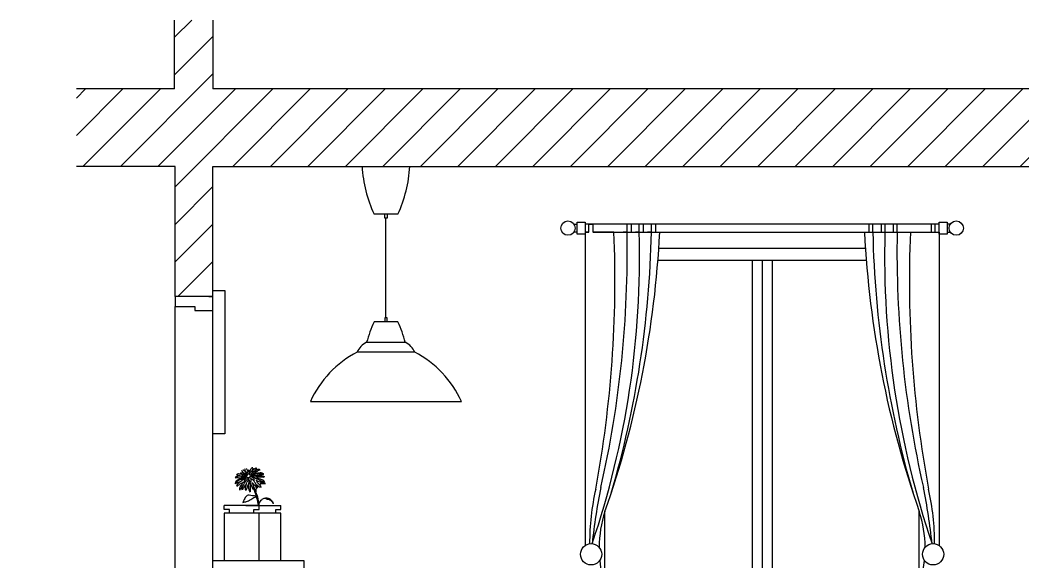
# Model space of a CAD drawing. Header units: millimetres. Extents: x 106 to 25790, y 5092 to 14934.
# Drawn here: x 17234 to 19757, y 8667 to 10028 of the extents above; entities that cross this region are included whole.
import ezdxf

# ---------------------------------------------------------------- set-up
doc = ezdxf.new("R2010")
doc.units = ezdxf.units.MM
for name, color, linetype in [('A-DETL-MBND', 3, 'Continuous'), ('A-ELEV-MBE1', 7, 'Continuous'), ('A-ELEV-MBE2', 4, 'Continuous'), ('A-FURN', 4, 'Continuous'), ('A-SECT-MCUT', 7, 'Continuous'), ('G-ANNO-LOGO', 3, 'Continuous'), ('IF-ANNO SYMB', 5, 'Continuous'), ('IF-DETL', 3, 'Continuous'), ('IF-FURN', 3, 'Continuous'), ('Layer2', 3, 'Continuous')]:
    doc.layers.add(name, color=color, linetype=linetype)

msp = doc.modelspace()

# ---------------------------------------------------------------- hatches: boundary and pattern name
at = {"layer": 'A-FURN'}
h = msp.add_hatch(dxfattribs=at)
h.set_pattern_fill('ANSI31', color=256, scale=21)
h.paths.add_polyline_path([(7534.7, 9855.2), (7534.7, 9970.5), (7438.6, 9970.5), (7438.6, 9624.5), (7438.6, 9453.7), (7534.7, 9453.7), (7534.7, 9650.8), (10905.3, 9650.8), (10905.3, 9855.2)])
h.paths.add_polyline_path([(7438.6, 7338.7), (7438.6, 7208.7), (7524.7, 7208.7), (7524.7, 7338.7), (7524.7, 8248.7), (7438.6, 8248.7)])
h.paths.add_polyline_path([(11892.9, 9855.2), (11892.9, 9650.8), (15263.5, 9650.8), (15263.5, 9453.7), (15359.6, 9453.7), (15359.6, 9624.5), (15359.6, 9970.5), (15263.5, 9970.5), (15263.5, 9855.2)])
h.paths.add_polyline_path([(15359.6, 8248.7), (15263.5, 8248.7), (15263.5, 7338.7), (15263.5, 7209), (15359.6, 7209), (15359.6, 7338.7)])
h.paths.add_polyline_path([(20711.4, 9660.5), (20711.4, 7338.7), (20723.5, 7338.7), (20903.6, 7338.7), (20912.7, 7338.7), (20912.7, 9660.5), (20912.7, 9855.2), (20912.7, 10028.3), (20711.4, 10028.3), (20711.4, 9855.2), (17719.2, 9855.2), (17719.2, 10028.3), (17623.1, 10028.3), (17623.1, 9855.2), (17375.9, 9855.2), (17375.9, 9660.5), (17624.1, 9660.5), (17624.1, 9333.4), (17719.2, 9333.4), (17719.2, 9660.5)])
h.paths.add_polyline_path([(22549.3, 7338.7), (22357.1, 7338.7), (22348.1, 7338.7), (22348.1, 9660.5), (22348.1, 9660.5), (22348.1, 9855.2), (22348, 9855.2), (22348, 10028.3), (22549.3, 10028.3), (22549.3, 9855.2), (25541.6, 9855.2), (25541.6, 10028.3), (25637.6, 10028.3), (25637.6, 9855.2), (25789.8, 9855.2), (25789.8, 9660.5), (25636.6, 9660.5), (25636.6, 9333.4), (25636.6, 9308.4), (25586.6, 9308.4), (25586.6, 9298.4), (25541.6, 9298.4), (25541.6, 9333.4), (25541.6, 9660.5), (22549.3, 9660.5)])
h = msp.add_hatch(dxfattribs=at)
h.set_pattern_fill('ANSI31', color=256, scale=21)
h.paths.add_polyline_path([(20912.7, 7338.7), (20912.7, 9660.5), (20912.7, 9855.2), (20912.7, 10028.3), (20711.4, 10028.3), (20711.4, 9855.2), (17719.2, 9855.2), (17719.2, 10028.3), (17623.1, 10028.3), (17623.1, 9855.2), (17375.9, 9855.2), (17375.9, 9660.5), (17624.1, 9660.5), (17624.1, 9333.4), (17719.2, 9333.4), (17719.2, 9660.5), (20711.4, 9660.5), (20711.4, 7323.7), (17375.9, 7323.7), (17375.9, 7223.4), (20912.7, 7223.4)])

# ---------------------------------------------------------------- linework, layer by layer
at = {"layer": 'A-DETL-MBND', "color": 0}
msp.add_line((17624.1, 9660.5), (17375.9, 9660.5), dxfattribs=at)
at = {"layer": 'A-ELEV-MBE1'}
msp.add_lwpolyline([(17624.1, 9333.4), (17624.1, 9308.4), (17674.1, 9308.4), (17674.1, 9298.4), (17719.2, 9298.4), (17719.2, 9333.4), (17624.1, 9333.4)], dxfattribs=at)
at = {"layer": 'A-ELEV-MBE2', "color": 0}
msp.add_line((17719.2, 9333.4), (17624.1, 9333.4), dxfattribs=at)
at = {"layer": 'A-SECT-MCUT'}
for p, q in [((17623.1, 9855.2), (17623.1, 10028.3)), ((17719.2, 10028.3), (17719.2, 9855.2)), ((17623.1, 9855.2), (17375.9, 9855.2)), ((20711.4, 9855.2), (17719.2, 9855.2)), ((17624.1, 9333.4), (17624.1, 9660.5)), ((17719.2, 9660.5), (20711.4, 9660.5)), ((17719.2, 9333.4), (17719.2, 9660.5)), ((17709.1, 9333.4), (17719.2, 9333.4))]:
    msp.add_line(p, q, dxfattribs=at)
at = {"layer": 'G-ANNO-LOGO'}
for p, q in [((17949.2, 8669.7), (17719.2, 8669.7)), ((17949.2, 8649.7), (17949.2, 8669.7))]:
    msp.add_line(p, q, dxfattribs=at)
at = {"layer": 'IF-ANNO SYMB'}
for p, q in [((19360.5, 9454.5), (18840.8, 9454.5)), ((19362.7, 9424.5), (18838.6, 9424.5)), ((19075.6, 9424.5), (19075.6, 8280)), ((19100.7, 9424.5), (19100.7, 8280)), ((19125.7, 9424.5), (19125.7, 8280)), ((17624.1, 7338.7), (17624.1, 9308.4)), ((17719.2, 7338.7), (17719.2, 9298.4))]:
    msp.add_line(p, q, dxfattribs=at)
at = {"layer": 'IF-ANNO SYMB', "transparency": 33554687}
msp.add_line((19360.5, 9454.5), (19115.3, 9454.5), dxfattribs=at)
at = {"layer": 'IF-DETL'}
for p, q in [((18705.3, 8608), (18705.3, 8793.5)), ((19496, 8608), (19496, 8793.5))]:
    msp.add_line(p, q, dxfattribs=at)
at = {"layer": 'IF-FURN'}
for p, q in [((18184.6, 9540.5), (18124.6, 9540.5)), ((18151.6, 9530.5), (18151.6, 9540.5)), ((18157.6, 9540.5), (18157.6, 9530.5)), ((18157.6, 9530.5), (18151.6, 9530.5)), ((18154.6, 9279.9), (18154.6, 9530.5)), ((18184.6, 9269.9), (18124.6, 9269.9)), ((18157.6, 9279.9), (18151.6, 9279.9)), ((18151.6, 9279.9), (18151.6, 9269.9)), ((18157.6, 9269.9), (18157.6, 9279.9)), ((18105.9, 9218.7), (18203.2, 9218.7)), ((18227, 9193.7), (18082.2, 9193.7)), ((17964.6, 9069.9), (18344.6, 9069.9))]:
    msp.add_line(p, q, dxfattribs=at)
for centre, radius, start, end in [((18429.3, 9680.5), 335.3, 183.4073, 204.6652), ((17879.9, 9680.5), 335.3, 335.3348, 356.5927), ((18429.3, 9130), 335.3, 155.3348, 164.6557), ((17879.9, 9130), 335.3, 15.3443, 24.6652), ((18125.9, 9176), 47.2, 115.0374, 157.9002), ((18183.2, 9176), 47.2, 22.0998, 64.9626), ((18200.6, 8963.5), 258.9, 117.2163, 155.7213), ((18108.5, 8963.5), 258.9, 24.2787, 62.7837)]:
    msp.add_arc(centre, radius, start, end, dxfattribs=at)
at = {"layer": 'Layer2', "transparency": 33554687}
for p, q in [((18627.4, 9515.5), (18635.3, 9515.5)), ((18635.3, 9490.8), (18635.3, 9520.5)), ((18635.3, 9520.5), (18655.3, 9520.5)), ((18655.3, 9520.5), (18655.3, 9495.5)), ((19546, 9515.5), (18655.3, 9515.5)), ((19546, 9490.8), (19546, 9520.5)), ((19546, 9520.5), (19566, 9520.5)), ((19566, 9520.5), (19566, 9490.8)), ((19573.9, 9515.5), (19566, 9515.5)), ((18635.3, 9495.5), (18627.4, 9495.5)), ((18655.3, 9490.8), (18635.3, 9490.8)), ((18665.1, 9495.5), (18655.3, 9495.5)), ((18727.9, 9495.5), (18675.1, 9495.5)), ((18761, 9495.5), (18751.3, 9495.5)), ((18791.6, 9495.5), (18781.9, 9495.5)), ((18822.3, 9495.5), (18812.5, 9495.5)), ((19473.4, 9495.5), (19546, 9495.5)), ((19566, 9490.8), (19546, 9490.8)), ((19566, 9495.5), (19573.9, 9495.5))]:
    msp.add_line(p, q, dxfattribs=at)
at = {"layer": 'Layer2'}
for p, q in [((18665.1, 9495.5), (18665.1, 9515.5)), ((18665.1, 9515.5), (18675.1, 9515.5)), ((18675.1, 9515.5), (18675.1, 9495.5)), ((18761, 9495.5), (18761, 9515.5)), ((18771, 9515.5), (18771, 9495.5)), ((18791.6, 9495.5), (18791.6, 9515.5)), ((18801.6, 9515.5), (18801.6, 9495.5)), ((18822.3, 9495.5), (18822.3, 9515.5)), ((18832.3, 9515.5), (18832.3, 9495.5)), ((19369, 9515.5), (19369, 9495.5)), ((19379, 9495.5), (19379, 9515.5)), ((19399.7, 9515.5), (19399.7, 9495.5)), ((19409.7, 9495.5), (19409.7, 9515.5)), ((19430.3, 9515.5), (19430.3, 9495.5)), ((19440.3, 9495.5), (19440.3, 9515.5)), ((19526.2, 9515.5), (19526.2, 9495.5)), ((19536.2, 9495.5), (19536.2, 9515.5)), ((18655.3, 9495.5), (18655.3, 8708)), ((18655.3, 9495.5), (18665.1, 9495.5)), ((18675.3, 9495.5), (19526.6, 9495.5)), ((19546, 9495.5), (19546, 8708)), ((17719.2, 9349.2), (17749.2, 9349.2)), ((17749.2, 9349.2), (17749.2, 8989.2)), ((17749.2, 8989.2), (17719.2, 8989.2)), ((17803.7, 8883.6), (17803.7, 8881.5)), ((17827.5, 8850), (17827.2, 8846)), ((17827.2, 8846), (17827.5, 8842.7)), ((17835.8, 8808.8), (17747.6, 8808.8)), ((17747.6, 8798.7), (17747.6, 8808.8)), ((17802.3, 8808.8), (17890.5, 8808.8)), ((17835.8, 8798.7), (17835.8, 8808.8)), ((17890.5, 8798.7), (17890.5, 8808.8)), ((17760.9, 8798.7), (17747.6, 8798.7)), ((17835.8, 8789.7), (17747.6, 8789.7)), ((17747.6, 8789.7), (17747.6, 8669.7)), ((17760.9, 8789.7), (17760.9, 8798.7)), ((17890.5, 8789.7), (17802.3, 8789.7)), ((17822.5, 8789.7), (17822.5, 8798.7)), ((17822.5, 8798.7), (17835.8, 8798.7)), ((17835.8, 8669.7), (17835.8, 8789.7)), ((17877.2, 8789.7), (17877.2, 8798.7)), ((17877.2, 8798.7), (17890.5, 8798.7)), ((17890.5, 8669.7), (17890.5, 8789.7))]:
    msp.add_line(p, q, dxfattribs=at)
at = {"layer": 'Layer2', "transparency": 33554687}
for centre in [(18612.4, 9505.5), (19588.9, 9505.5)]:
    msp.add_circle(centre, 18, dxfattribs=at)
at = {"layer": 'Layer2'}
for centre in [(18670.6, 8686.2), (19530.7, 8686.2)]:
    msp.add_circle(centre, 26.7, dxfattribs=at)
for centre, radius, start, end in [((16558.4, 9433.1), 2234.1, 341.19, 1.6012), ((15873.5, 9373.5), 2857, 349.4412, 2.4471), ((16075.8, 9447.3), 2685.7, 347.237, 1.0277), ((16357.5, 9618.9), 2488.7, 340.6309, 357.1579), ((16308, 9547.7), 2514.8, 343.6538, 358.8115), ((21843.8, 9618.9), 2488.7, 182.8421, 199.3691), ((21893.3, 9547.7), 2514.8, 181.1885, 196.3462), ((21642.9, 9433.1), 2234.1, 178.3988, 198.81), ((22125.5, 9447.3), 2685.7, 178.9723, 192.763), ((22327.9, 9373.5), 2857, 177.5529, 190.5588), ((20136.9, 8558.2), 1471.8, 168.4059, 173.9746), ((18064.4, 8558.2), 1471.8, 6.0254, 11.5941), ((19277.2, 8713.8), 610.5, 167.1108, 180.1172), ((18924.1, 8713.8), 610.5, 359.8828, 12.8892), ((18989.3, 8700.8), 298.7, 161.915, 179.4092), ((19212, 8700.8), 298.7, 0.5908, 18.085), ((19016.5, 8707.6), 326.5, 186.5504, 210.7139), ((19144.1, 8717.9), 368.2, 324.6093, 352.5866)]:
    msp.add_arc(centre, radius, start, end, dxfattribs=at)
for centre, major_axis, start_param, end_param in [((17809.1, 8881.7), (-4.01, 4.01), -1.43893, 0.442011), ((17671.9, 8786.8), (117, 117), 5.773203, 5.939476), ((17654.8, 8782.8), (-127.9, 127.9), 4.201578, 4.316577), ((17824.9, 8824.7), (-4.11, 4.11), 4.351196, 5.303335), ((17811.4, 8816.3), (15.8, 15.8), 5.623188, 6.116222), ((17671.9, 8786.8), (117, 117), 5.631403, 5.765977), ((17654.8, 8782.8), (127.9, 127.9), 5.64242, 5.746481)]:
    msp.add_ellipse(centre, major_axis=major_axis, ratio=1, start_param=start_param, end_param=end_param, dxfattribs=at)
for points, knots in [([(17813.1, 8896.2), (17813.7, 8897.4), (17814.9, 8899.8), (17816.5, 8902.8), (17818.6, 8904.3), (17819.6, 8904.3), (17820.1, 8904.3)], [0, 0, 0, 0, 16.906803, 33.964646, 41.120762, 47.150688, 47.150688, 47.150688, 47.150688]), ([(17793.9, 8882.1), (17792.4, 8882.2), (17788.8, 8882.5), (17783.8, 8882.3), (17779.7, 8881.7), (17777.1, 8880.8), (17776.2, 8879.6), (17775.7, 8879.1), (17775.6, 8879)], [0, 0, 0, 0, 19.536888, 45.065108, 62.130863, 71.269791, 78.273361, 80.194299, 80.194299, 80.194299, 80.194299]), ([(17795.3, 8885.6), (17794.2, 8886), (17792, 8886.8), (17788.1, 8887.6), (17784.8, 8887.8), (17781.8, 8888.1), (17780.2, 8887.1), (17779.4, 8886.1), (17779.1, 8885.7)], [0, 0, 0, 0, 14.89463, 29.310246, 49.490683, 56.690683, 65.549576, 71.927664, 71.927664, 71.927664, 71.927664]), ([(17788.6, 8882.4), (17787.4, 8882.8), (17785.2, 8883.6), (17782.1, 8884.5), (17780.1, 8885), (17779.4, 8885.1)], [0, 0, 0, 0, 15.178933, 30.178933, 40.074386, 40.074386, 40.074386, 40.074386]), ([(17797.1, 8888.9), (17795.9, 8889.2), (17794.1, 8889.7), (17791.6, 8889.9), (17789.9, 8890), (17788.6, 8889.7), (17788.1, 8889.3), (17788, 8889.2)], [0, 0, 0, 0, 14.773287, 24.415382, 30.415382, 36.967481, 38.888418, 38.888418, 38.888418, 38.888418]), ([(17800.1, 8879.8), (17799.5, 8879.8), (17797.4, 8879.6), (17795, 8879.8), (17792.4, 8878.8), (17791.6, 8880), (17790.8, 8881.4), (17792.7, 8881.3), (17794.3, 8882.5), (17797, 8883.3), (17799.6, 8883.8), (17801.6, 8883.7), (17802.6, 8883.7), (17803.1, 8883.7)], [0, 0, 0, 0, 7.823043, 26.184415, 31.363218, 38.886095, 42.04609, 47.4307, 54.680527, 69.291482, 80.832712, 87.732712, 94.032712, 94.032712, 94.032712, 94.032712]), ([(17796.8, 8889.8), (17796.3, 8890.5), (17795.4, 8891.6), (17794.2, 8893.2), (17793.1, 8894.5), (17792.4, 8895.7), (17792.1, 8896.5), (17792, 8896.7)], [0, 0, 0, 0, 11.160645, 18.001698, 24.84275, 32.768657, 35.053389, 35.053389, 35.053389, 35.053389]), ([(17802.4, 8876.7), (17801.4, 8876.3), (17799.8, 8875.6), (17797.6, 8874.2), (17795.7, 8873.2), (17794.2, 8872.5), (17792.8, 8872.7), (17793.3, 8874.1), (17793.9, 8875.4), (17795.7, 8877), (17797.5, 8878.3), (17799.5, 8879.5), (17801.1, 8880.3), (17802, 8880.7), (17802.2, 8880.8)], [0, 0, 0, 0, 13.159027, 21.494494, 33.035724, 39.299908, 43.54154, 45.920811, 54.779705, 63.264987, 74.425632, 83.17206, 92.966956, 95.921614, 95.921614, 95.921614, 95.921614]), ([(17804, 8885), (17803.5, 8885.1), (17802.1, 8885.4), (17799.6, 8885.8), (17796.7, 8885.8), (17794.8, 8885.3), (17793.8, 8885)], [0, 0, 0, 0, 6.118823, 18.253072, 31.15656, 42.871935, 42.871935, 42.871935, 42.871935]), ([(17794.4, 8898.7), (17794.8, 8898.6), (17795.9, 8898.4), (17797.4, 8897.2), (17799, 8895.5), (17800.2, 8894.3), (17800.8, 8893.6)], [0, 0, 0, 0, 5.239275, 13.64463, 23.617092, 34.862091, 34.862091, 34.862091, 34.862091]), ([(17805.2, 8886.2), (17804.6, 8886.5), (17803.2, 8887.2), (17801.1, 8887.9), (17798.8, 8888.3), (17797.3, 8888.3), (17796.4, 8888.3)], [0, 0, 0, 0, 8.319255, 19.703454, 26.707025, 38.122803, 38.122803, 38.122803, 38.122803]), ([(17806.2, 8887.5), (17805.3, 8888.1), (17803.9, 8889.2), (17801.7, 8890.4), (17800.3, 8890.8), (17799.5, 8891.1)], [0, 0, 0, 0, 13.322162, 22.181056, 31.667889, 31.667889, 31.667889, 31.667889]), ([(17801.4, 8893.4), (17801.3, 8893.9), (17800.8, 8895.6), (17800.4, 8897.8), (17799.9, 8899.9), (17800.2, 8900.8), (17800.3, 8901.1)], [0, 0, 0, 0, 7.42159, 20.958207, 28.809959, 33.105305, 33.105305, 33.105305, 33.105305]), ([(17808.3, 8887.6), (17807.8, 8888.4), (17806.6, 8890.1), (17805, 8892.4), (17803.5, 8892.9), (17803, 8893.1)], [0, 0, 0, 0, 12.731457, 26.110919, 32.59951, 32.59951, 32.59951, 32.59951]), ([(17803.4, 8902), (17804, 8901.2), (17804.9, 8899.7), (17806.1, 8897), (17806.7, 8895.1), (17807, 8893.9)], [0, 0, 0, 0, 12.244999, 21.779148, 36.958081, 36.958081, 36.958081, 36.958081]), ([(17803.7, 8881.5), (17803.9, 8881), (17804.3, 8879.8), (17806, 8878.8), (17808.2, 8878.5), (17809.7, 8879.1), (17810.5, 8879.4)], [0, 0, 0, 0, 6.997142, 14.197142, 23.588628, 33.80626, 33.80626, 33.80626, 33.80626]), ([(17811.7, 8887.2), (17811.7, 8888), (17811.9, 8890.3), (17812.1, 8892.9), (17812, 8894.9), (17811.7, 8896), (17810.5, 8895.8), (17809.6, 8895.5), (17808.9, 8895), (17807.9, 8894), (17807.3, 8892.4), (17807, 8890.6), (17807, 8889.7), (17807, 8889.6)], [0, 0, 0, 0, 9.918165, 27.940651, 33.075824, 35.759106, 39.969806, 45.096208, 47.676906, 51.495283, 61.973832, 68.682036, 73.790852, 73.790852, 73.790852, 73.790852]), ([(17808.8, 8894.8), (17808.8, 8895.5), (17808.8, 8896.9), (17809.4, 8898.2), (17809.8, 8899)], [0, 0, 0, 0, 8.122192, 18.094654, 18.094654, 18.094654, 18.094654]), ([(17812.5, 8886.2), (17812.8, 8885.7), (17813.6, 8884.8), (17813.5, 8882.8), (17812.5, 8880.8), (17811.2, 8879.9), (17810.5, 8879.4)], [0, 0, 0, 0, 6.997142, 14.197142, 23.588628, 33.80626, 33.80626, 33.80626, 33.80626]), ([(17816.7, 8880.8), (17817.8, 8880), (17819.2, 8879), (17821.1, 8877.2), (17821.9, 8875.5), (17822.6, 8874.1), (17822.8, 8873.1), (17822.8, 8872.2), (17821.7, 8871.8), (17820.7, 8872.3), (17819, 8873.5), (17816.8, 8875.2), (17814.1, 8877.3), (17812.3, 8878.4), (17811.3, 8879)], [0, 0, 0, 0, 16.681727, 21.772895, 32.937572, 39.679233, 41.208939, 45.970846, 49.13291, 53.464741, 59.168993, 74.829453, 88.329453, 101.812776, 101.812776, 101.812776, 101.812776]), ([(17813.8, 8885.6), (17814.5, 8886.7), (17815.9, 8888.8), (17818, 8891.1), (17819.4, 8892.9), (17820.5, 8893.7), (17820.4, 8894.8), (17819.1, 8894.8), (17817.5, 8894.7), (17815.1, 8893.6), (17813.2, 8891.9), (17812.2, 8890.6), (17811.9, 8890.2)], [0, 0, 0, 0, 16.810711, 31.714402, 38.939358, 44.939358, 47.060679, 51.063178, 57.690395, 69.509024, 82.265199, 89.106251, 89.106251, 89.106251, 89.106251]), ([(17818.7, 8885.9), (17819.5, 8886), (17821.1, 8886.1), (17823.5, 8885.7), (17825.5, 8885.4), (17827.1, 8884.4), (17828.7, 8884), (17828.6, 8882.7), (17827.7, 8882.2), (17826.2, 8882.3), (17824.1, 8882.5), (17821.2, 8882.2), (17817.9, 8882.2), (17815.5, 8881.7), (17814.4, 8881.5)], [0, 0, 0, 0, 10.517129, 19.894229, 29.789682, 36.096821, 43.292662, 47.009237, 49.677576, 55.266222, 65.783351, 76.30048, 91.92642, 106.47874, 106.47874, 106.47874, 106.47874]), ([(17816.1, 8888.9), (17816.7, 8889.2), (17817.7, 8889.8), (17819.4, 8890.2), (17821.3, 8890.8), (17823.2, 8890.8), (17825, 8890.8), (17826.1, 8890.3), (17827.2, 8889.5), (17825.9, 8888.8), (17824.5, 8888.6), (17822.8, 8887.9), (17821, 8887), (17819.5, 8886.3), (17817.4, 8885.2), (17815.9, 8884.3), (17814.8, 8883.7)], [0, 0, 0, 0, 8.049845, 14.314029, 22.681824, 32.300556, 38.008445, 45.258273, 47.77123, 51.704295, 57.604921, 68.139151, 73.505714, 82.495708, 88.936982, 104.118879, 104.118879, 104.118879, 104.118879]), ([(17817, 8894.4), (17817.5, 8895.3), (17818.5, 8897.4), (17819.9, 8900.5), (17820.7, 8902.6), (17821.1, 8903.6)], [0, 0, 0, 0, 13.685394, 28.45868, 42.051693, 42.051693, 42.051693, 42.051693]), ([(17818.1, 8894.7), (17818.8, 8895.6), (17820.4, 8897.8), (17823.3, 8900.2), (17825.6, 8902.6), (17827.9, 8903.1), (17828.9, 8902.9), (17829.2, 8902.9)], [0, 0, 0, 0, 15.367498, 32.767498, 47.29196, 56.470195, 60.119853, 60.119853, 60.119853, 60.119853]), ([(17818.8, 8882), (17819.5, 8881.7), (17821.2, 8881.1), (17823.2, 8879.7), (17824.7, 8878.3), (17825.2, 8877.5), (17825.3, 8877.2)], [0, 0, 0, 0, 8.746428, 22.142696, 30.627977, 34.126548, 34.126548, 34.126548, 34.126548]), ([(17822.6, 8894.2), (17823.3, 8895), (17825, 8897), (17827.3, 8899.5), (17828.9, 8901.6), (17829.7, 8902.1), (17829.9, 8902.3)], [0, 0, 0, 0, 13.602941, 33.160548, 42.503995, 45.503995, 45.503995, 45.503995, 45.503995]), ([(17825, 8892.1), (17824.8, 8891.9), (17824.4, 8891.4), (17823.9, 8891.1), (17823.6, 8890.9)], [0, 0, 0, 0, 3.394113, 7.720774, 7.720774, 7.720774, 7.720774]), ([(17824, 8894.4), (17826.1, 8895.6), (17829.2, 8897.5), (17833, 8899.8), (17835.5, 8899.9), (17836.5, 8899.5), (17837, 8899.4)], [0, 0, 0, 0, 30.149627, 45.990081, 54.095635, 59.9897, 59.9897, 59.9897, 59.9897]), ([(17825.2, 8888.7), (17826.2, 8888.9), (17827.6, 8889), (17829.5, 8888.7), (17830.9, 8888.4), (17831.4, 8887.6), (17831.6, 8887.3)], [0, 0, 0, 0, 12.614278, 17.451632, 24.474452, 29.031092, 29.031092, 29.031092, 29.031092]), ([(17825.5, 8891.1), (17826.8, 8892), (17829.4, 8893.9), (17833.1, 8896.1), (17835.4, 8897.9), (17837, 8898.7), (17837.6, 8898.7), (17837.8, 8898.7)], [0, 0, 0, 0, 21.136698, 39.775367, 53.588405, 58.157869, 61.157869, 61.157869, 61.157869, 61.157869]), ([(17826.8, 8888.9), (17828.1, 8889.3), (17831, 8890.1), (17835, 8891.1), (17838.5, 8891.3), (17841.6, 8891.5), (17843.1, 8890.3), (17843.9, 8889.8)], [0, 0, 0, 0, 17.472264, 37.712817, 50.96725, 62.383029, 74.216879, 74.216879, 74.216879, 74.216879]), ([(17827.6, 8882.3), (17828.4, 8881.9), (17829.7, 8881.4), (17831.5, 8880.6), (17832.3, 8880), (17832.7, 8879.7)], [0, 0, 0, 0, 11.030866, 17.73907, 23.73907, 23.73907, 23.73907, 23.73907]), ([(17827.8, 8884), (17829.4, 8884.3), (17832.8, 8885), (17837.7, 8886.1), (17842, 8887), (17845, 8887.4), (17846.5, 8887.2), (17846.9, 8887.2)], [0, 0, 0, 0, 20.827866, 43.540858, 62.486042, 76.338118, 81.175472, 81.175472, 81.175472, 81.175472]), ([(17828, 8883.9), (17828.8, 8883.9), (17830.9, 8884.1), (17834.4, 8883.9), (17838, 8884.2), (17841.6, 8883.6), (17844.9, 8883.5), (17847.4, 8882.2), (17848.4, 8881.3), (17848.6, 8881.1)], [0, 0, 0, 0, 9.019978, 26.419978, 43.819978, 54.090323, 71.655061, 84.537607, 88.379482, 88.379482, 88.379482, 88.379482]), ([(17831.2, 8880.8), (17832.7, 8880.8), (17836.7, 8880.6), (17841.6, 8880.9), (17846, 8880.5), (17847.8, 8880), (17848.6, 8879.8)], [0, 0, 0, 0, 18.609675, 49.809675, 61.571052, 72.927548, 72.927548, 72.927548, 72.927548]), ([(17831.5, 8888.2), (17832.8, 8888.5), (17835.8, 8889.1), (17839.8, 8889.5), (17843.2, 8889.8), (17845.5, 8889.2), (17846.6, 8888.5), (17847.1, 8888.2)], [0, 0, 0, 0, 17.12104, 37.363816, 50.267304, 59.581809, 66.578951, 66.578951, 66.578951, 66.578951]), ([(17790.9, 8874.5), (17789.1, 8873.8), (17785.4, 8872.4), (17781.2, 8869.8), (17777.7, 8868.1), (17776.5, 8866.2), (17775.5, 8865), (17775.3, 8864), (17775.2, 8863.5)], [0, 0, 0, 0, 23.4, 49.712925, 62.943571, 69.784623, 77.194077, 82.51009, 82.51009, 82.51009, 82.51009]), ([(17794.6, 8877.7), (17793.3, 8877.6), (17790.2, 8877.4), (17785.7, 8877.9), (17781.5, 8877.9), (17778.7, 8878.1), (17776.9, 8878.1), (17776, 8877.9), (17775.6, 8877.8)], [0, 0, 0, 0, 16.82409, 38.457398, 57.067072, 68.782447, 74.190774, 79.369577, 79.369577, 79.369577, 79.369577]), ([(17788.9, 8868.5), (17787.9, 8868.2), (17785.4, 8867.3), (17781.9, 8866.2), (17778.5, 8864.8), (17776.7, 8863.7), (17775.8, 8863.1)], [0, 0, 0, 0, 12.997307, 33.016548, 46.055336, 59.228035, 59.228035, 59.228035, 59.228035]), ([(17791.9, 8877.4), (17790.7, 8877), (17787.5, 8875.9), (17783.4, 8873.9), (17779.8, 8871.7), (17777.2, 8870.2), (17776.3, 8868), (17775.9, 8866.7), (17775.9, 8866.1), (17775.9, 8866)], [0, 0, 0, 0, 15.276452, 42.517047, 56.511332, 68.511332, 79.244458, 84.483733, 85.983733, 85.983733, 85.983733, 85.983733]), ([(17792.5, 8871), (17791.3, 8870.2), (17789, 8868.6), (17785.3, 8866.1), (17782.2, 8863.3), (17779.5, 8860.5), (17779.1, 8858.3), (17778.9, 8857.4)], [0, 0, 0, 0, 17.646529, 35.293059, 55.27405, 70.641548, 82.139809, 82.139809, 82.139809, 82.139809]), ([(17799.1, 8869.2), (17798.3, 8868.7), (17795.3, 8867), (17790.5, 8863.9), (17784.9, 8860.8), (17781.3, 8858.3), (17780, 8857), (17779.8, 8856.8)], [0, 0, 0, 0, 12.093387, 41.986697, 72.651335, 91.491717, 95.734357, 95.734357, 95.734357, 95.734357]), ([(17795.4, 8867), (17794.5, 8865.9), (17792.3, 8863), (17789.4, 8858.6), (17787.2, 8854.1), (17786, 8850.8), (17786.2, 8849), (17786.2, 8848.4)], [0, 0, 0, 0, 16.920106, 45.796567, 65.118058, 80.694964, 88.200962, 88.200962, 88.200962, 88.200962]), ([(17787.4, 8847.3), (17787.9, 8848.3), (17788.9, 8850.2), (17791, 8853.4), (17793.2, 8856.8), (17795, 8859.3), (17795.8, 8860.4)], [0, 0, 0, 0, 14.223924, 27.039929, 47.591571, 64.820036, 64.820036, 64.820036, 64.820036]), ([(17800.5, 8868), (17799.8, 8866.9), (17798.2, 8864.7), (17795.9, 8860.7), (17793.6, 8856.3), (17792.4, 8852.3), (17792.1, 8849.7), (17792.5, 8848.7), (17792.6, 8848.3)], [0, 0, 0, 0, 16.810711, 33.481644, 58.169292, 78.114217, 85.620214, 90.936228, 90.936228, 90.936228, 90.936228]), ([(17793.8, 8848.4), (17794, 8848.9), (17794.7, 8850.1), (17796.1, 8852.4), (17798.7, 8855.7), (17800.8, 8858.8), (17802.2, 8860.9), (17802.4, 8861.2)], [0, 0, 0, 0, 6.847627, 16.674631, 33.835051, 59.051117, 64.459444, 64.459444, 64.459444, 64.459444]), ([(17806.7, 8875.4), (17806.2, 8874.6), (17805.2, 8873.1), (17803.2, 8871.4), (17802, 8869.6), (17800.9, 8868.2), (17798.5, 8867.5), (17799.3, 8869.4), (17799.1, 8871.2), (17800.5, 8873.5), (17801.8, 8875.9), (17802.9, 8877.2), (17803.4, 8877.9)], [0, 0, 0, 0, 12, 22.182338, 32.023069, 38.811294, 46.338914, 51.09164, 57.718857, 70.877884, 81.373598, 92.534243, 92.534243, 92.534243, 92.534243]), ([(17803.9, 8866.3), (17803.6, 8864.9), (17802.7, 8861.6), (17801.2, 8856.3), (17800.6, 8851.3), (17800.7, 8847.8), (17801.5, 8846.7), (17801.7, 8846.6)], [0, 0, 0, 0, 17.972479, 43.075865, 68.121823, 81.538231, 84.538231, 84.538231, 84.538231, 84.538231]), ([(17802.8, 8847), (17803.3, 8848.2), (17804.4, 8851.1), (17806.2, 8855.5), (17808, 8860.1), (17809.6, 8864.9), (17810.5, 8868.1), (17811.1, 8869.9)], [0, 0, 0, 0, 16.714066, 37.716209, 59.837013, 77.861996, 101.396226, 101.396226, 101.396226, 101.396226]), ([(17809.3, 8875.4), (17808.9, 8874.5), (17808.1, 8872.8), (17807, 8870.1), (17805.9, 8868.5), (17805.4, 8867.7)], [0, 0, 0, 0, 11.272977, 24.159015, 35.89358, 35.89358, 35.89358, 35.89358]), ([(17808, 8860.4), (17808.3, 8857.7), (17808.7, 8853.5), (17810, 8848.3), (17810.7, 8844.6), (17812.1, 8842.9), (17812.8, 8842.1)], [0, 0, 0, 0, 33.266199, 52.334497, 67.334497, 79.819689, 79.819689, 79.819689, 79.819689]), ([(17814.1, 8877.2), (17814.3, 8876.4), (17814.5, 8875.1), (17815.1, 8872.8), (17815, 8870.9), (17814.8, 8869.2), (17814.2, 8868.1), (17812.7, 8867.7), (17811.4, 8869.9), (17810.4, 8872.3), (17809.3, 8875.3), (17808.9, 8876.9), (17808.8, 8877.7)], [0, 0, 0, 0, 11.063453, 16.59518, 29.79518, 33.444838, 38.860431, 44.370566, 49.056716, 67.579134, 78.395788, 88.291242, 88.291242, 88.291242, 88.291242]), ([(17812.6, 8868.2), (17813.2, 8866.4), (17814.1, 8863.4), (17815.7, 8859.2), (17816.9, 8855.9), (17818.3, 8853.3), (17819.1, 8851), (17820, 8849.9), (17820.6, 8849.3)], [0, 0, 0, 0, 23.33838, 38.332379, 56.103423, 68.047041, 75.296868, 85.619659, 85.619659, 85.619659, 85.619659]), ([(17813.8, 8842.8), (17813.9, 8844.8), (17814.1, 8848.7), (17814.1, 8854.9), (17813.3, 8860.4), (17813.2, 8865), (17812.8, 8867.2), (17812.6, 8868.2)], [0, 0, 0, 0, 24.629251, 49.23108, 77.560041, 94.103619, 105.941271, 105.941271, 105.941271, 105.941271]), ([(17822, 8849.7), (17822, 8851.5), (17821.9, 8855.1), (17820.8, 8860.7), (17819.7, 8864.4), (17819.1, 8866.3)], [0, 0, 0, 0, 22.232409, 45.416024, 70.306986, 70.306986, 70.306986, 70.306986]), ([(17819.1, 8866), (17819.6, 8865.3), (17820.8, 8863.6), (17823.2, 8860.6), (17826.1, 8857.2), (17828.3, 8854.2), (17829.7, 8853), (17830.1, 8852.7)], [0, 0, 0, 0, 11.160645, 25.685107, 47.658955, 66.597012, 71.705828, 71.705828, 71.705828, 71.705828]), ([(17830.9, 8853.5), (17830.7, 8854.7), (17830.3, 8857.9), (17827.9, 8862.3), (17825.1, 8866.3), (17823.1, 8869.4), (17821.8, 8871), (17821.3, 8871.6)], [0, 0, 0, 0, 14.59863, 40.22713, 61.029053, 75.923683, 86.372128, 86.372128, 86.372128, 86.372128]), ([(17825, 8878.2), (17826, 8878.1), (17827.5, 8877.9), (17830, 8877.6), (17831.4, 8877.6), (17832.4, 8877.7)], [0, 0, 0, 0, 12.727922, 18.757847, 30.757847, 30.757847, 30.757847, 30.757847]), ([(17825.1, 8877.6), (17826.5, 8877), (17830, 8875.7), (17835, 8873.5), (17839.2, 8871.3), (17842.2, 8869.2), (17843.8, 8867.5), (17844.2, 8866), (17844.3, 8865.6)], [0, 0, 0, 0, 18.997368, 46.25943, 69.220702, 77.381584, 92.093824, 97.12274, 97.12274, 97.12274, 97.12274]), ([(17827.5, 8872.3), (17828.4, 8871.9), (17830.8, 8870.9), (17835, 8869.1), (17839.5, 8867.3), (17842.2, 8865.8), (17843.3, 8865.1)], [0, 0, 0, 0, 12.093387, 33.601525, 56.17341, 72.550223, 72.550223, 72.550223, 72.550223]), ([(17834.3, 8857.2), (17834, 8857), (17833.1, 8856), (17831.3, 8854), (17829.3, 8851.8), (17827.9, 8850.5), (17827.5, 8850)], [14.887628, 14.887628, 14.887628, 14.887628, 16.260379, 20.578944, 25.954816, 28.641822, 28.641822, 28.641822, 28.641822]), ([(17827.6, 8862.5), (17828.9, 8861.5), (17831, 8859.8), (17833.9, 8857.5), (17836.1, 8855.6), (17837.5, 8854.5), (17838.1, 8854)], [0, 0, 0, 0, 20.05293, 34.577392, 46.292767, 56.319232, 56.319232, 56.319232, 56.319232]), ([(17827.9, 8869.2), (17829, 8868.3), (17831.1, 8866.6), (17833.9, 8863.9), (17836.4, 8860.9), (17838.6, 8858.3), (17839.5, 8855.8), (17839.6, 8854.5), (17839.6, 8854)], [0, 0, 0, 0, 17.246739, 34.006512, 48.682002, 65.42297, 76.52297, 81.631785, 81.631785, 81.631785, 81.631785]), ([(17832.4, 8877.7), (17834.2, 8877.1), (17837.7, 8876.1), (17842.3, 8874), (17846, 8872.5), (17848, 8870.2), (17848.5, 8868.8), (17848.8, 8868)], [0, 0, 0, 0, 23.909831, 45.417969, 63.135756, 72.702888, 82.511557, 82.511557, 82.511557, 82.511557]), ([(17840.6, 8865.9), (17839.8, 8864.5), (17838.8, 8862.8), (17837.5, 8861), (17837.1, 8860.5), (17836.9, 8860.3)], [0, 0, 0, 0, 6.603787, 8.103787, 9.29263, 9.29263, 9.29263, 9.29263]), ([(17839.2, 8863.5), (17840.7, 8863.7), (17843.7, 8864.1), (17847.9, 8864.1), (17850.5, 8863.8), (17851.7, 8863.7)], [0, 0, 0, 0, 19.28419, 37.58419, 52.034104, 52.034104, 52.034104, 52.034104]), ([(17840.8, 8870.3), (17841.7, 8870.1), (17843.3, 8869.7), (17845.7, 8868.8), (17847.2, 8868.1), (17848, 8867.7)], [0, 0, 0, 0, 12.078493, 20.435526, 32.108572, 32.108572, 32.108572, 32.108572]), ([(17851.7, 8863.7), (17850.6, 8864.6), (17849, 8865.9), (17846.7, 8867.6), (17845.1, 8869), (17843.8, 8869.1), (17843.2, 8869.2)], [0, 0, 0, 0, 17.288435, 26.050285, 35.537118, 42.836433, 42.836433, 42.836433, 42.836433]), ([(17828.9, 8831.8), (17828.9, 8831.8), (17811.9, 8834.8), (17807.6, 8834.8), (17803.4, 8832.7), (17800.4, 8828.8), (17797.4, 8823), (17795.5, 8818.7), (17794.2, 8815.9)], [0, 0, 0, 0, 18.35647, 35.167181, 53.14717, 74.428147, 95.641351, 134.027286, 134.027286, 134.027286, 134.027286]), ([(17794.2, 8815.9), (17796, 8816.5), (17800.9, 8818), (17807.9, 8820.2), (17814.6, 8823.6), (17819.9, 8826.8), (17824, 8829.7), (17827.5, 8831.3), (17829.5, 8832.1), (17831, 8832), (17831.9, 8830.8), (17830.8, 8830), (17830.2, 8829.7), (17830.1, 8829.6)], [0, 0, 0, 0, 23.909831, 63.665208, 92.108309, 116.598307, 141.402339, 154.687292, 164.083568, 168.326209, 172.652871, 179.030958, 181.194289, 181.194289, 181.194289, 181.194289]), ([(17835.4, 8811.6), (17835.8, 8813.5), (17836.7, 8817.5), (17840.6, 8822.7), (17846.7, 8826.6), (17854.5, 8828.5), (17863.1, 8825.8), (17869.1, 8820), (17870.7, 8815.1), (17871.2, 8813.1)], [0, 0, 0, 0, 25.056736, 50.620186, 78.57819, 113.527868, 147.607921, 186.852921, 211.92402, 211.92402, 211.92402, 211.92402]), ([(17871, 8813.7), (17870.5, 8814.8), (17869.7, 8816.4), (17867.4, 8819.6), (17864.4, 8820.8), (17859.7, 8824.4), (17853.8, 8823.3), (17851.6, 8826.9), (17851.3, 8827.4)], [0, 0, 0, 0, 14.89463, 22.39463, 49.046814, 52.441998, 97.034693, 103.791274, 103.791274, 103.791274, 103.791274])]:
    msp.add_open_spline(points, degree=3, knots=knots, dxfattribs=at)
msp.add_open_spline([(17806.4, 8893.9), (17806.8, 8893.6), (17807.2, 8893.3), (17807.6, 8892.9)], degree=3, dxfattribs=at)

doc.saveas('drawing.dxf')
